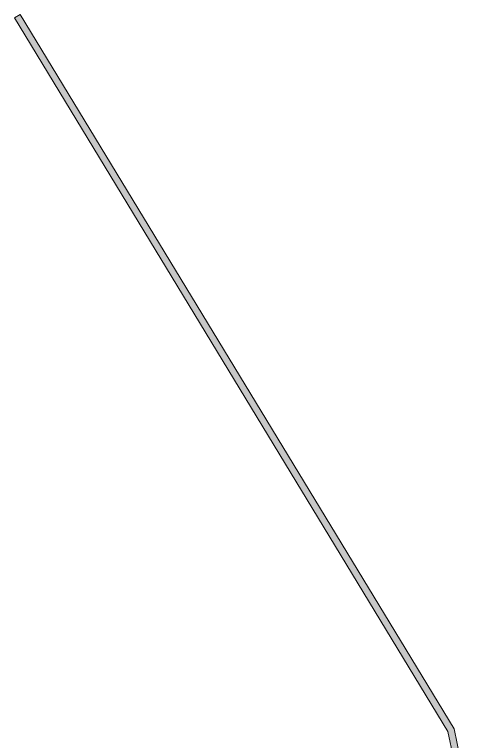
# Model space of a CAD drawing. Header units: centimetres. Extents: x 10777404 to 11746451, y 12092156 to 13482747.
# Drawn here: x 11702061 to 11704125, y 12096478 to 12099766 of the extents above; entities that cross this region are included whole.
import ezdxf

# ---------------------------------------------------------------- set-up
doc = ezdxf.new("R2010")
doc.units = ezdxf.units.CM
doc.header["$LTSCALE"] = 5
doc.layers.add('Bestaand-4 massa', color=7, linetype='Continuous', lineweight=5)

msp = doc.modelspace()

# ---------------------------------------------------------------- linework, layer by layer
at = {"layer": 'Bestaand-4 massa', "transparency": 33554687}
for p, q in [((11702087, 12099765.6), (11702061.4, 12099750)), ((11704050.5, 12096535.3), (11702087, 12099765.6)), ((11704022.2, 12096524), (11702061.4, 12099750)), ((11704095.7, 12096177.7), (11704022.2, 12096524)), ((11704125, 12096183.9), (11704050.5, 12096535.3))]:
    msp.add_line(p, q, dxfattribs=at)
at = {"layer": 'Bestaand-4 massa', "color": 7, "transparency": 33554687}
for points in [[(11704050.5, 12096535.3), (11704022.2, 12096524), (11702087, 12099765.6), (11702061.4, 12099750)], [(11704125, 12096183.9), (11704095.7, 12096177.7), (11704050.5, 12096535.3), (11704022.2, 12096524)]]:
    msp.add_solid(points, dxfattribs=at)

doc.saveas('drawing.dxf')
